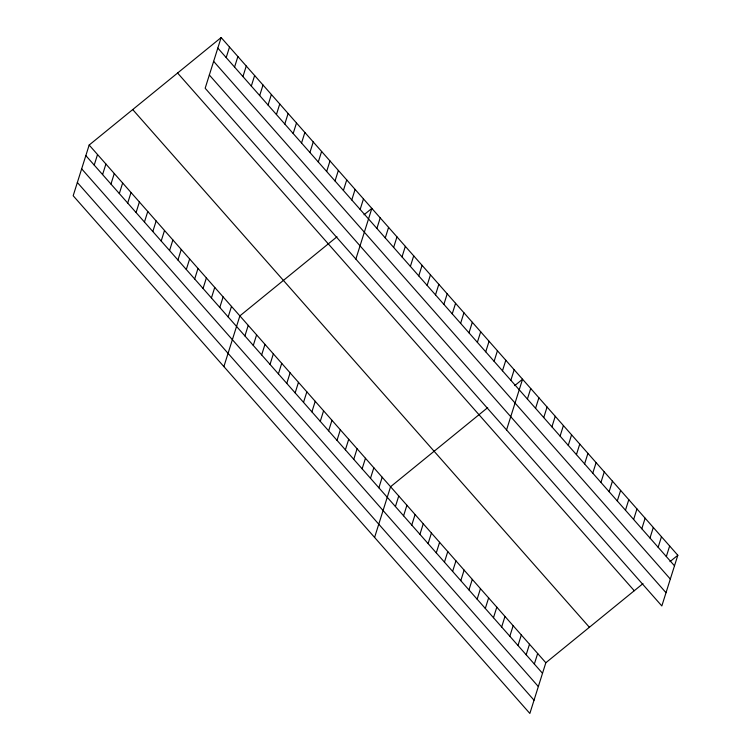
<?xml version="1.0" encoding="UTF-8"?>
<svg xmlns="http://www.w3.org/2000/svg" width="751" height="751" viewBox="0 0 751 751"><rect width="100%" height="100%" fill="white"/><g stroke="black" fill="none" stroke-linecap="round" stroke-linejoin="round"><path stroke-width="1.13" d="M221.141 37.55L205.164 88.252L661.838 605.954L677.824 555.252L221.141 37.55L89.162 145.046L73.176 195.748L529.859 713.45L545.836 662.748L642.978 583.63M94.213 165.089L97.536 154.537M102.587 174.579L105.91 164.028M110.96 184.07L114.283 173.519M119.325 193.561L122.657 183.009M127.698 203.052L131.031 192.5M136.072 212.542L139.395 201.991M144.445 222.033L147.769 211.491M152.819 231.524L156.142 220.982M161.193 241.015L164.516 230.473M226.192 57.583L229.515 47.041M169.566 250.505L172.89 239.963M234.565 67.074L237.889 56.532M177.931 259.996L181.263 249.454M242.939 76.574L246.262 66.022M186.304 269.487L189.637 258.945M251.313 86.065L254.636 75.513M194.678 278.978L198.001 268.436M259.686 95.555L263.01 85.004M203.052 288.468L206.375 277.926M268.051 105.046L271.383 94.495M211.425 297.959L214.748 287.417M276.424 114.537L279.748 103.985M219.799 307.45L223.122 296.908M284.798 124.028L288.121 113.476M228.173 316.941L231.496 306.399M293.172 133.518L296.495 122.967M223.882 366.591L239.869 315.889L337.002 236.772M301.545 143.009L304.868 132.467M244.91 335.932L248.243 325.38M309.919 152.5L313.242 141.958M253.284 345.422L256.607 334.871M318.293 161.991L321.616 151.449M261.658 354.913L264.981 344.362M326.657 171.481L329.989 160.939M270.031 364.404L273.355 353.852M335.03 180.972L338.363 170.43M278.405 373.895L281.728 363.343M343.404 190.463L346.727 179.921M286.779 383.385L290.102 372.834M351.778 199.954L355.101 189.412M295.152 392.876L298.476 382.325M360.151 209.445L363.475 198.902M303.517 402.367L306.849 391.825M355.861 259.086L371.848 208.393L364.01 214.777M311.89 411.858L315.223 401.316M376.899 228.426L380.222 217.884M320.264 421.349L323.587 410.806M385.263 237.917L388.596 227.375M328.638 430.839L331.961 420.297M393.637 247.408L396.969 236.865M337.011 440.33L340.334 429.788M402.01 256.908L405.333 246.356M345.385 449.821L348.708 439.279M410.384 266.398L413.707 255.847M353.759 459.312L357.082 448.769M418.758 275.889L422.081 265.338M362.132 468.802L365.455 458.26M427.131 285.38L430.454 274.828M370.496 478.293L373.829 467.751M435.505 294.871L438.828 284.319M378.87 487.784L382.193 477.242M443.879 304.362L447.202 293.81M374.589 537.434L390.567 486.732L487.709 407.615M452.243 313.852L455.575 303.301M395.42 506.54L398.743 495.998M460.616 323.343L463.94 312.791M403.587 515.806L406.911 505.263M468.99 332.834L472.313 322.292M411.764 525.071L415.087 514.529M477.364 342.325L480.687 331.782M419.931 534.337L423.254 523.785M485.737 351.815L489.061 341.273M428.108 543.602L431.431 533.05M494.111 361.306L497.434 350.764M436.275 552.867L439.607 542.316M502.485 370.797L505.808 360.255M444.451 562.123L447.774 551.581M510.849 380.288L514.182 369.745M452.618 571.389L455.951 560.847M506.568 429.929L522.555 379.236L514.707 385.62M460.795 580.654L464.118 570.112M527.399 399.044L530.722 388.502M468.962 589.92L472.295 579.378M535.566 408.309L538.899 397.767M477.138 599.185L480.462 588.643M543.743 417.575L547.066 407.023M485.306 608.451L488.638 597.899M551.91 426.84L555.242 416.289M493.482 617.716L496.805 607.165M560.086 436.106L563.41 425.554M501.659 626.982L504.982 616.43M568.263 445.362L571.586 434.82M509.826 636.238L513.149 625.696M576.43 454.627L579.753 444.085M518.002 645.503L521.325 634.961M584.607 463.893L587.93 453.351M526.169 654.769L529.493 644.227M592.774 473.158L596.097 462.616M534.346 664.034L537.669 653.492M600.95 482.424L604.273 471.872M609.117 491.689L612.44 481.138M617.294 500.955L620.617 490.403M625.461 510.211L628.784 499.668M633.637 519.476L636.961 508.934M641.805 528.742L645.128 518.199M649.981 538.007L653.304 527.465M658.148 547.272L661.481 536.73M666.325 556.538L669.648 545.986M669.976 561.635L677.824 555.252M217.818 48.092L674.492 565.803M213.641 61.347L670.314 579.049M209.341 74.997L666.015 592.699M177.593 73.025L634.266 590.727M132.72 109.571L589.394 627.282M89.162 145.046L545.836 662.748M85.839 155.598L542.513 673.3M81.662 168.844L538.336 686.545M77.353 182.493L534.036 700.204"/></g></svg>
